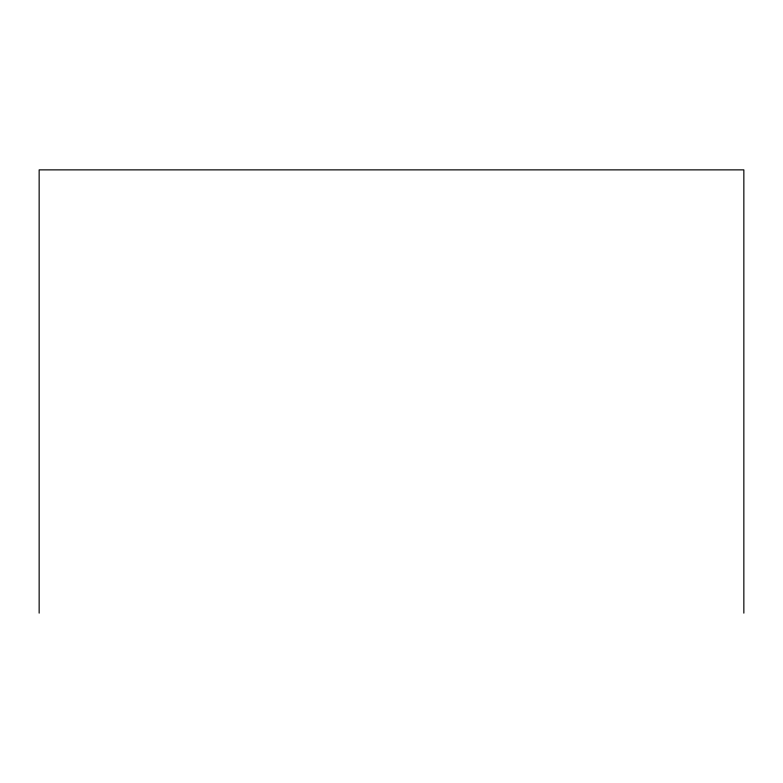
<?xml version="1.0" encoding="UTF-8"?>
<svg xmlns="http://www.w3.org/2000/svg" width="783" height="783" viewBox="0 0 783 783"><rect width="100%" height="100%" fill="white"/><g stroke="black" fill="none" stroke-linecap="round" stroke-linejoin="round"><path stroke-width="1.17" d="M743.85 613.128L743.85 169.872L39.15 169.872L39.15 613.128"/></g></svg>
